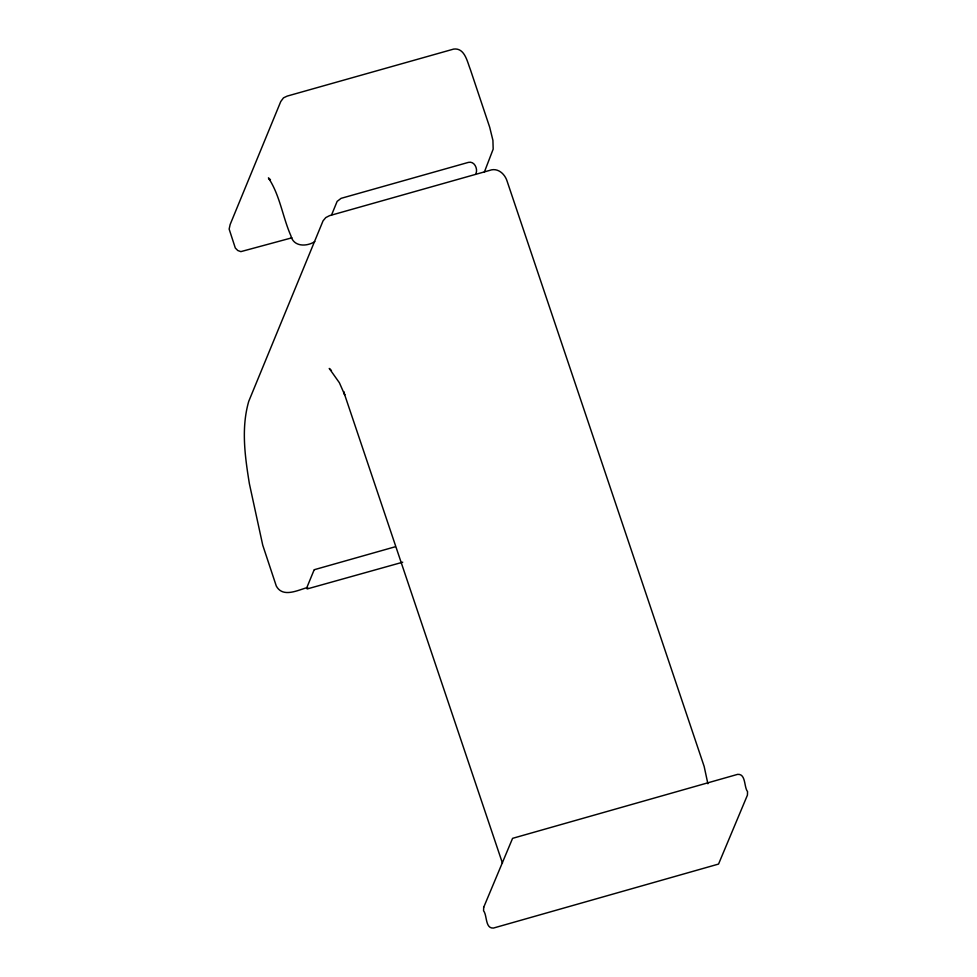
<?xml version="1.0" encoding="UTF-8"?>
<svg xmlns="http://www.w3.org/2000/svg" width="977" height="977" viewBox="0 0 977 977"><rect width="100%" height="100%" fill="white"/><g stroke="black" fill="none" stroke-linecap="round" stroke-linejoin="round"><path stroke-width="1.47" d="M476.043 173.369C477.948 168.594 474.346 160.851 468.374 162.39L341.095 198.343L337.138 201.396L331.472 215.172M314.081 569.982L306.79 587.702L307.181 588.936L402.719 562.202M484.409 171.94L493.177 149.115L492.921 140.383L489.697 127.242L470.303 69.343C467.226 61.698 464.796 47.665 453.719 49.07L287.189 96.1L283.489 97.859L280.741 101.571L230.145 224.527L229.143 229.082L235.31 248.024L237.777 250.515L240.867 251.626L291.94 237.802M314.362 569.689L394.964 546.851M307.657 587.47C297.961 590.035 282.903 598.193 276.296 586.041L262.74 545.178L249.379 483.688C244.995 456.589 240.989 428.158 248.744 401.327L323.045 220.851L325.756 217.602L329.567 215.648L489.501 170.45C497.562 167.311 504.828 173.735 507.124 181.233L704.148 766.408L707.885 783.762M314.789 241.649C306.448 246.876 293.479 246.876 290.865 235.701C282.561 216.833 279.984 195.18 268.406 177.924L270.458 179.805L269.163 179.133M331.459 370.552L329.249 368.439L339.373 382.728L344.734 394.855L343.648 391.692L502.471 863.192M483.7 907.279L483.566 910.784C487.254 915.302 485.056 928.736 493.483 928.052L718.547 864.071L747.429 795.131L747.552 791.626C743.876 787.108 746.074 773.674 737.647 774.358L512.583 838.339L483.7 907.279"/></g></svg>
